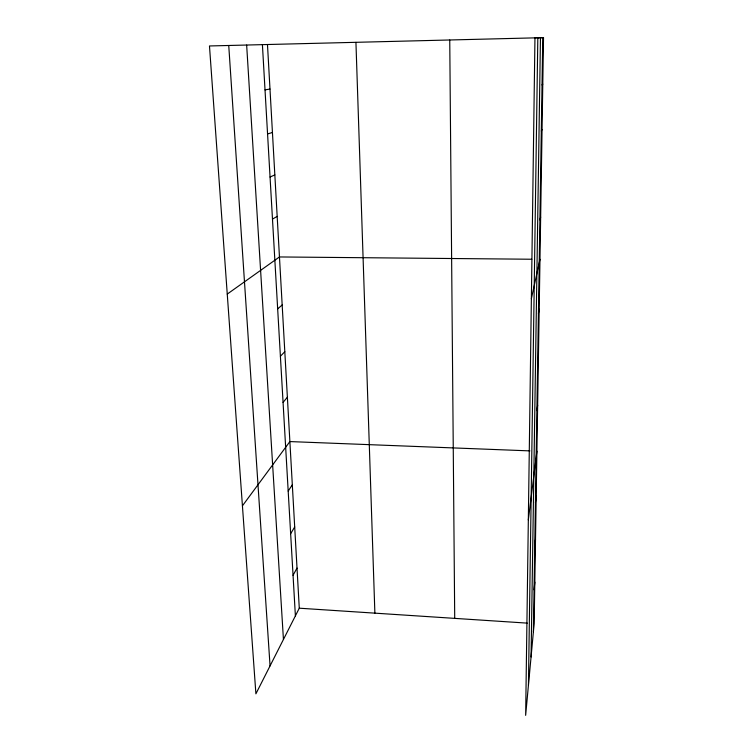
<?xml version="1.0" encoding="UTF-8"?>
<svg xmlns="http://www.w3.org/2000/svg" width="753" height="753" viewBox="0 0 753 753"><rect width="100%" height="100%" fill="white"/><g stroke="black" fill="none" stroke-linecap="round" stroke-linejoin="round"><path stroke-width="1.13" d="M528.437 685.286L537.821 37.725M531.063 656.974L540.466 37.688M533.397 631.758L542.781 37.659M543.525 37.65L534.159 623.569L525.65 715.35L534.959 37.754L543.525 37.65L209.475 45.961L255.898 693.833L299.28 608.198L267.484 44.606M534.065 589.834L534.818 582.125M534.743 546.8L535.505 539.6M535.439 502.627L536.202 495.963M528.333 519.984L536.917 451.16M536.889 410.63L537.651 405.142M537.651 362.711L538.404 357.863M538.423 313.446L539.186 309.267M531.373 298.706L539.976 259.314M539.901 219.895L540.654 217.062M540.598 175.986L541.351 173.811M541.303 131.003L542.056 129.516M293.049 575.311L297.011 568.082M290.649 533.726L294.696 526.968M288.183 491.069L292.315 484.819M242.428 505.837L289.877 441.578L529.896 450.887M283.062 402.384L287.373 397.226M280.398 356.263L284.813 351.698M542.028 84.91L542.781 84.138M277.659 308.899L282.168 304.956M227.255 294.084L279.467 256.952L531.787 259.239M272.473 219.104L277.179 216.393M270.045 177.021L274.836 174.912M267.56 133.949L272.445 132.481M265.009 89.871L269.988 89.052M299.28 608.198L527.307 623.126M228.743 45.509L270.054 665.887M246.655 45.095L283.439 639.466M262.411 44.728L295.392 615.879M355.934 42.375L374.881 613.14M449.748 40.013L454.718 618.373"/></g></svg>
